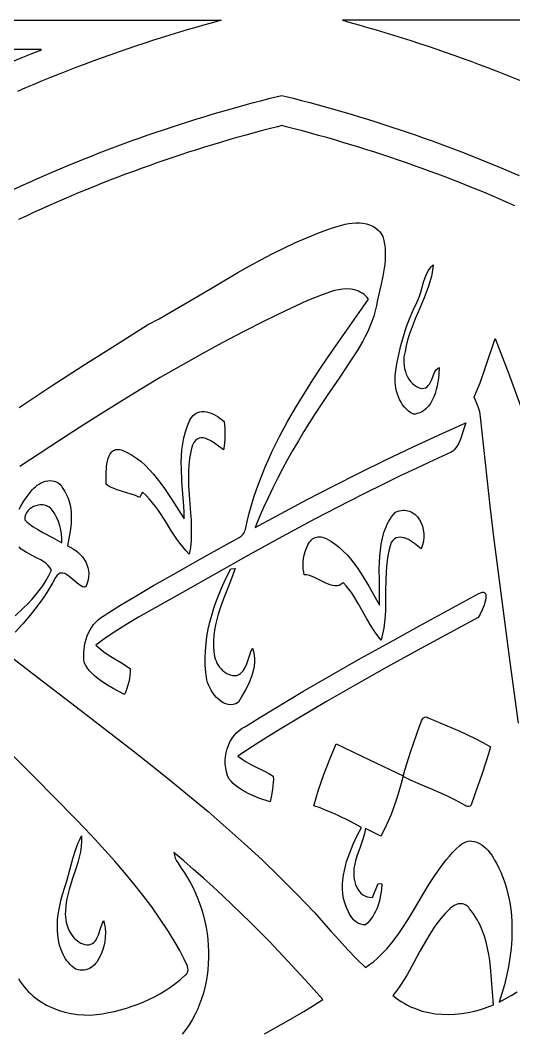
# Model space of a CAD drawing. Extents: x -600 to 600, y -1000 to 1000.
# Drawn here: x -89.1 to 79.1, y 394.7 to 740 of the extents above; entities that cross this region are included whole.
import ezdxf

# ---------------------------------------------------------------- set-up
doc = ezdxf.new("R2010")
doc.units = 0
doc.layers.add('LAYER_1', color=18, linetype='CONTINUOUS')
doc.layers.add('LAYER_2', color=4, linetype='CONTINUOUS')

msp = doc.modelspace()

# ---------------------------------------------------------------- linework, layer by layer
at = {"layer": 'LAYER_1'}
for points in [[(-340, 740), (-20.66, 740), (-23.29, 739.28), (-26.27, 738.44), (-29.25, 737.58), (-32.22, 736.71), (-35.18, 735.82), (-38.14, 734.91), (-41.09, 733.98), (-44.03, 733.04), (-46.97, 732.09), (-49.9, 731.11), (-52.82, 730.12), (-55.73, 729.11), (-58.64, 728.09), (-61.54, 727.05), (-64.43, 725.99), (-67.32, 724.92), (-70.2, 723.83), (-73.07, 722.72), (-75.93, 721.6), (-78.78, 720.46), (-81.63, 719.3), (-84.47, 718.13), (-87.3, 716.94), (-90.12, 715.74)], [(340, 740), (20.66, 740), (23.29, 739.28), (26.27, 738.44), (29.25, 737.58), (32.22, 736.71), (35.18, 735.82), (38.14, 734.91), (41.09, 733.98), (44.03, 733.04), (46.97, 732.09), (49.9, 731.11), (52.82, 730.12), (55.73, 729.11), (58.64, 728.09), (61.54, 727.05), (64.43, 725.99), (67.32, 724.92), (70.2, 723.83), (73.07, 722.72), (75.93, 721.6), (78.78, 720.46), (81.63, 719.3)], [(-91.2, 726.15), (-88.31, 727.36), (-85.42, 728.55), (-82.52, 729.73), (-81.85, 730), (-216.06, 730)], [(-89.46, 607.98), (-84.05, 611.6), (-78.61, 615.17), (-67.68, 622.22), (-56.7, 629.17), (-45.71, 636.07), (-41.83, 638.22), (-37.97, 640.43), (-30.3, 644.93), (-22.63, 649.47), (-14.93, 653.94), (-11.05, 656.12), (-7.16, 658.25), (-3.23, 660.3), (0.73, 662.28), (4.73, 664.16), (8.77, 665.93), (12.87, 667.58), (17.02, 669.1), (19.24, 669.81), (21.61, 670.42), (22.84, 670.65), (24.06, 670.81), (25.29, 670.9), (26.51, 670.9), (27.7, 670.8), (28.85, 670.58), (29.96, 670.25), (31.02, 669.77), (32.01, 669.15), (32.92, 668.36), (33.34, 667.91), (33.74, 667.41), (34.12, 666.86), (34.47, 666.26), (34.83, 664.93), (35.08, 663.58), (35.24, 662.23), (35.31, 660.87), (35.31, 659.51), (35.23, 658.15), (35.1, 656.78), (34.91, 655.42), (34.42, 652.69), (33.84, 649.98), (32.67, 644.63), (32.33, 642.74), (31.89, 640.9), (31.36, 639.08), (30.75, 637.31), (30.06, 635.57), (29.3, 633.86), (28.48, 632.18), (27.61, 630.53), (25.73, 627.29), (23.72, 624.14), (19.55, 617.99), (15.44, 611.99), (11.44, 605.9), (7.55, 599.71), (5.67, 596.58), (3.82, 593.42), (2.02, 590.23), (0.27, 587.01), (-1.43, 583.76), (-3.08, 580.48), (-4.67, 577.17), (-6.19, 573.82), (-7.66, 570.44), (-9.05, 567.03), (-0.23, 571.83), (8.64, 576.53), (17.56, 581.13), (26.52, 585.63), (35.52, 590.04), (44.56, 594.35), (53.64, 598.56), (62.76, 602.69), (62.3, 601.35), (61.88, 599.95), (61.45, 598.54), (60.98, 597.15), (60.4, 595.82), (60.07, 595.2), (59.7, 594.61), (59.28, 594.06), (58.82, 593.55), (58.3, 593.08), (57.72, 592.68), (51.86, 590.01), (46.02, 587.29), (40.2, 584.52), (34.41, 581.7), (28.63, 578.82), (22.88, 575.91), (11.42, 569.95), (0.03, 563.84), (-11.3, 557.6), (-22.58, 551.26), (-33.81, 544.83), (-48.86, 536.38), (-52.57, 534.19), (-56.24, 531.9), (-59.84, 529.49), (-61.6, 528.22), (-63.35, 526.92), (-62.03, 525.7), (-60.63, 524.59), (-59.19, 523.57), (-57.7, 522.62), (-54.66, 520.81), (-51.64, 518.96), (-51.67, 517.8), (-51.77, 516.64), (-51.93, 515.5), (-52.14, 514.36), (-52.42, 513.24), (-52.76, 512.14), (-53.15, 511.06), (-53.61, 510), (-57.47, 512.15), (-59.42, 513.27), (-61.32, 514.48), (-62.23, 515.13), (-63.11, 515.82), (-63.95, 516.55), (-64.75, 517.32), (-65.5, 518.16), (-66.2, 519.05), (-66.83, 520), (-67.4, 521.02), (-67.49, 522.14), (-67.52, 523.27), (-67.48, 524.41), (-67.38, 525.56), (-67.21, 526.7), (-66.97, 527.83), (-66.67, 528.94), (-66.3, 530.02), (-65.86, 531.07), (-65.35, 532.07), (-64.78, 533.03), (-64.13, 533.93), (-63.41, 534.76), (-62.63, 535.53), (-61.77, 536.21), (-60.84, 536.81), (-55.17, 540.39), (-49.44, 543.87), (-43.67, 547.26), (-37.86, 550.57), (-26.18, 557.09), (-14.49, 563.57), (-13.78, 564.05), (-13.17, 564.68), (-12.91, 565.04), (-12.7, 565.42), (-12.53, 565.84), (-12.41, 566.29), (-11.78, 569.09), (-11.07, 571.86), (-10.3, 574.61), (-9.46, 577.32), (-8.56, 580), (-7.6, 582.65), (-6.58, 585.28), (-5.51, 587.87), (-4.39, 590.45), (-3.22, 592.99), (-2, 595.52), (-0.74, 598.02), (1.9, 602.96), (4.68, 607.83), (7.59, 612.62), (10.6, 617.35), (13.69, 622.03), (16.83, 626.66), (23.22, 635.82), (29.58, 644.9), (29.06, 645.52), (28.52, 646.06), (27.95, 646.54), (27.37, 646.96), (26.77, 647.32), (26.16, 647.62), (25.53, 647.87), (24.89, 648.06), (23.58, 648.31), (22.22, 648.39), (20.84, 648.31), (19.43, 648.1), (18.01, 647.78), (16.6, 647.37), (13.79, 646.38), (8.56, 644.3), (1.26, 640.92), (-5.98, 637.41), (-13.17, 633.78), (-20.29, 630.02), (-27.37, 626.15), (-34.4, 622.18), (-41.39, 618.12), (-48.33, 613.97), (-55.24, 609.75), (-62.11, 605.46), (-68.95, 601.1), (-75.76, 596.7), (-89.3, 587.77)], [(80.73, 500.23), (77.93, 521.1), (75.15, 541.98), (72.47, 562.87), (71.2, 573.32), (69.99, 583.78), (68.86, 594.25), (67.8, 604.73), (67.67, 605.62), (67.49, 606.5), (66.97, 608.19), (66.33, 609.85), (65.62, 611.47), (66.64, 613.92), (67.59, 616.4), (69.38, 621.4), (72.8, 631.48), (77.14, 619.99), (81.42, 608.45)], [(-89.55, 573.23), (-88.99, 574.25), (-87.76, 576.2), (-86.43, 578.06), (-85.06, 579.81), (-84.55, 580.38), (-83.98, 580.91), (-83.35, 581.4), (-82.68, 581.84), (-81.98, 582.22), (-81.25, 582.53), (-80.5, 582.77), (-79.75, 582.93), (-79, 583), (-78.26, 582.97), (-77.55, 582.84), (-76.87, 582.6), (-76.23, 582.24), (-75.64, 581.75), (-75.11, 581.13), (-74.65, 580.36), (-73.93, 579.28), (-73.32, 578.16), (-72.82, 577.01), (-72.43, 575.83), (-72.13, 574.62), (-71.92, 573.39), (-71.8, 572.14), (-71.74, 570.88), (-71.76, 569.61), (-71.83, 568.33), (-72.11, 565.77), (-72.54, 563.24), (-73.05, 560.77), (-72.07, 560.29), (-71.13, 559.74), (-70.24, 559.13), (-69.41, 558.47), (-68.64, 557.74), (-67.95, 556.96), (-67.35, 556.13), (-66.83, 555.25), (-66.41, 554.33), (-66.09, 553.36), (-65.89, 552.35), (-65.81, 551.31), (-65.85, 550.23), (-66.03, 549.12), (-66.36, 547.98), (-66.83, 546.81), (-67.09, 546.73), (-67.36, 546.71), (-67.92, 546.82), (-68.53, 547.11), (-69.16, 547.54), (-70.51, 548.66), (-71.9, 549.88), (-72.6, 550.44), (-73.3, 550.92), (-73.99, 551.27), (-74.67, 551.47), (-75, 551.49), (-75.32, 551.47), (-75.64, 551.38), (-75.95, 551.23), (-76.25, 551.01), (-76.54, 550.72), (-76.83, 550.36), (-77.1, 549.91), (-78.05, 548.2), (-79.04, 546.53), (-80.08, 544.89), (-81.16, 543.28), (-83.42, 540.15), (-85.81, 537.13), (-88.3, 534.2), (-90.87, 531.35)], [(-90.91, 536.84), (-88, 539.6), (-86.59, 541.02), (-85.22, 542.48), (-83.91, 543.98), (-82.67, 545.54), (-81.5, 547.16), (-80.41, 548.85), (-79.42, 550.61), (-78.54, 552.46), (-79.06, 553.35), (-79.7, 554.14), (-80.45, 554.82), (-81.28, 555.43), (-82.17, 555.98), (-83.11, 556.49), (-85.07, 557.45), (-87, 558.46), (-87.92, 559.03), (-88.78, 559.66), (-89.56, 560.38)], [(-96.18, 525.83), (-83.18, 515.83), (-70.13, 505.89), (-57.11, 495.89), (-50.63, 490.85), (-44.18, 485.76), (-37.77, 480.62), (-31.42, 475.4), (-25.13, 470.11), (-18.9, 464.72), (-12.76, 459.23), (-6.7, 453.62), (-0.74, 447.89), (5.11, 442.01), (8.1, 438.94), (11.02, 435.79), (16.77, 429.38), (19.65, 426.19), (22.56, 423.03), (25.54, 419.95), (28.6, 416.97), (29.95, 417.92), (31.24, 418.93), (32.48, 420), (33.67, 421.11), (34.81, 422.26), (35.91, 423.46), (36.97, 424.69), (37.99, 425.96), (39.94, 428.59), (41.79, 431.32), (43.56, 434.13), (45.28, 436.98), (48.69, 442.73), (50.43, 445.57), (52.23, 448.36), (54.11, 451.06), (56.11, 453.66), (57.16, 454.91), (58.25, 456.12), (59.38, 457.29), (60.56, 458.42), (61.4, 459.12), (62.26, 459.62), (63.12, 459.95), (63.99, 460.1), (64.86, 460.09), (65.71, 459.95), (66.55, 459.67), (67.37, 459.28), (68.17, 458.79), (68.93, 458.21), (69.66, 457.55), (70.35, 456.84), (70.98, 456.07), (71.57, 455.27), (72.09, 454.44), (72.56, 453.61), (73.32, 452.25), (74.03, 450.86), (74.68, 449.45), (75.27, 448.01), (75.81, 446.56), (76.3, 445.09), (76.73, 443.61), (77.12, 442.11), (77.45, 440.59), (77.74, 439.07), (77.97, 437.53), (78.17, 435.98), (78.42, 432.87), (78.49, 429.73), (78.41, 426.58), (78.18, 423.43), (77.8, 420.29), (77.28, 417.17), (76.64, 414.09), (75.89, 411.05), (75.03, 408.07), (74.07, 405.15), (78.2, 407.45), (80.28, 408.64)], [(-89.71, 413.18), (-89.12, 412.21), (-88.48, 411.27), (-87.8, 410.38), (-87.08, 409.52), (-86.32, 408.71), (-85.53, 407.93), (-84.71, 407.2), (-83.85, 406.5), (-82.96, 405.85), (-82.04, 405.23), (-80.14, 404.12), (-78.15, 403.17), (-76.09, 402.37), (-73.97, 401.73), (-71.82, 401.25), (-69.64, 400.93), (-67.46, 400.76), (-65.29, 400.74), (-63.15, 400.88), (-61.09, 401.19), (-59.04, 401.56), (-57, 401.99), (-54.96, 402.5), (-52.95, 403.08), (-50.95, 403.73), (-48.97, 404.45), (-47.02, 405.24), (-45.09, 406.11), (-43.2, 407.06), (-41.35, 408.08), (-39.54, 409.19), (-37.77, 410.37), (-36.05, 411.63), (-34.39, 412.98), (-32.77, 414.4), (-32.45, 414.73), (-32.21, 415.08), (-32.05, 415.44), (-31.97, 415.81), (-31.95, 416.2), (-31.98, 416.59), (-32.18, 417.4), (-32.5, 418.21), (-32.88, 419.02), (-33.25, 419.79), (-33.55, 420.52), (-34.77, 422.76), (-36.04, 424.96), (-38.66, 429.28), (-41.43, 433.49), (-44.32, 437.6), (-47.31, 441.61), (-50.41, 445.54), (-53.6, 449.4), (-56.86, 453.18), (-60.2, 456.91), (-63.58, 460.58), (-67.01, 464.21), (-70.47, 467.8), (-84.41, 481.99), (-98.9, 496.48)], [(-5.84, 394.3), (0.86, 398.06), (7.49, 401.95), (10.78, 403.94), (14.04, 405.99), (8.06, 412.68), (1.98, 419.28), (-4.2, 425.77), (-10.48, 432.13), (-16.88, 438.36), (-20.13, 441.42), (-23.4, 444.45), (-26.71, 447.43), (-30.04, 450.38), (-33.41, 453.28), (-36.82, 456.14), (-36.61, 455.14), (-36.28, 454.21), (-35.85, 453.33), (-35.35, 452.48), (-34.25, 450.84), (-33.19, 449.2), (-32.12, 447.55), (-31.13, 445.85), (-30.2, 444.09), (-29.35, 442.28), (-28.57, 440.42), (-27.87, 438.52), (-27.23, 436.58), (-26.68, 434.61), (-26.2, 432.61), (-25.79, 430.59), (-25.47, 428.55), (-25.22, 426.49), (-25.06, 424.43), (-24.97, 422.37), (-24.97, 420.31), (-25.05, 418.25), (-25.21, 416.2), (-25.45, 414.17), (-25.79, 412.17), (-26.2, 410.18), (-26.71, 408.23), (-27.3, 406.31), (-27.98, 404.43), (-28.75, 402.6), (-29.61, 400.82), (-30.56, 399.09), (-31.6, 397.42), (-32.74, 395.81), (-33.97, 394.27)]]:
    msp.add_lwpolyline(points, dxfattribs=at)
for points in [[(46.12, 643.99), (46.49, 644.77), (46.81, 645.57), (47.37, 647.24), (48.35, 650.66), (48.91, 652.32), (49.24, 653.12), (49.61, 653.89), (50.03, 654.63), (50.51, 655.33), (51.06, 655.99), (51.68, 656.6), (51.39, 654.64), (51, 652.72), (50.5, 650.84), (49.91, 648.99), (49.26, 647.16), (48.55, 645.35), (47.05, 641.77), (45.52, 638.2), (44.09, 634.59), (43.45, 632.76), (42.88, 630.9), (42.41, 629), (42.03, 627.07), (41.81, 626.14), (41.66, 625.18), (41.6, 624.19), (41.62, 623.19), (41.72, 622.18), (41.89, 621.19), (42.14, 620.22), (42.47, 619.29), (42.87, 618.4), (43.35, 617.56), (43.9, 616.8), (44.53, 616.12), (45.22, 615.53), (45.99, 615.04), (46.83, 614.67), (47.73, 614.42), (48.43, 614.5), (49.03, 614.69), (49.53, 614.99), (49.96, 615.38), (50.32, 615.84), (50.63, 616.37), (51.15, 617.53), (51.61, 618.75), (52.12, 619.91), (52.43, 620.43), (52.78, 620.88), (53.2, 621.26), (53.69, 621.56), (53.53, 619.17), (53.39, 617.9), (53.19, 616.61), (52.95, 615.31), (52.64, 614.02), (52.26, 612.76), (51.82, 611.55), (51.29, 610.4), (50.68, 609.33), (49.98, 608.36), (49.18, 607.51), (48.28, 606.8), (47.78, 606.49), (47.27, 606.23), (46.72, 606.01), (46.14, 605.84), (45.54, 605.71), (44.9, 605.63), (44.03, 606.13), (43.22, 606.71), (42.48, 607.37), (41.81, 608.1), (41.2, 608.89), (40.66, 609.73), (40.18, 610.63), (39.76, 611.56), (39.41, 612.53), (39.13, 613.53), (38.91, 614.55), (38.75, 615.59), (38.66, 616.63), (38.63, 617.67), (38.67, 618.7), (38.78, 619.72), (39.26, 622.88), (39.88, 626.02), (40.62, 629.12), (41.49, 632.19), (42.47, 635.21), (43.57, 638.19), (44.79, 641.12)], [(-31.33, 603.62), (-30.77, 604.5), (-30.16, 605.2), (-29.49, 605.74), (-28.78, 606.14), (-28.04, 606.4), (-27.27, 606.53), (-26.47, 606.54), (-25.67, 606.44), (-24.85, 606.25), (-24.04, 605.98), (-23.24, 605.63), (-22.46, 605.21), (-21.7, 604.74), (-20.97, 604.23), (-20.29, 603.68), (-19.65, 603.12), (-19.43, 600.72), (-19.35, 598.32), (-19.39, 597.12), (-19.48, 595.92), (-19.64, 594.73), (-19.86, 593.55), (-22.46, 595.43), (-23.91, 596.4), (-24.65, 596.82), (-25.38, 597.17), (-26.11, 597.43), (-26.83, 597.58), (-27.52, 597.61), (-28.19, 597.48), (-28.82, 597.19), (-29.42, 596.72), (-29.96, 596.03), (-30.46, 595.12), (-30.77, 593.99), (-31.04, 592.85), (-31.44, 590.57), (-31.69, 588.27), (-31.8, 585.96), (-31.81, 583.63), (-31.74, 581.3), (-31.43, 576.62), (-31.06, 571.92), (-30.92, 569.58), (-30.83, 567.23), (-30.83, 564.89), (-30.92, 562.56), (-31.15, 560.24), (-31.52, 557.92), (-32.66, 559.11), (-33.73, 560.36), (-34.75, 561.65), (-35.71, 562.99), (-37.55, 565.76), (-39.33, 568.58), (-41.12, 571.4), (-42.05, 572.77), (-43.01, 574.12), (-44.02, 575.43), (-45.08, 576.69), (-46.21, 577.89), (-47.42, 579.03), (-48.49, 577.21), (-49.88, 577.88), (-51.33, 578.42), (-54.29, 579.3), (-55.76, 579.75), (-57.2, 580.28), (-58.58, 580.93), (-59.25, 581.33), (-59.89, 581.78), (-59.87, 585.45), (-59.75, 587.56), (-59.63, 588.6), (-59.45, 589.6), (-59.2, 590.54), (-58.88, 591.4), (-58.47, 592.15), (-57.97, 592.78), (-57.68, 593.04), (-57.36, 593.25), (-57.01, 593.43), (-56.63, 593.56), (-56.22, 593.64), (-55.78, 593.66), (-55.3, 593.64), (-54.79, 593.55), (-52.93, 592.74), (-51.18, 591.78), (-49.53, 590.68), (-47.96, 589.47), (-46.47, 588.14), (-45.06, 586.72), (-43.72, 585.22), (-42.43, 583.64), (-41.19, 582.01), (-39.99, 580.33), (-37.68, 576.89), (-33.23, 570.02), (-33.29, 572.12), (-33.41, 574.23), (-33.71, 578.5), (-34.02, 582.8), (-34.21, 587.1), (-34.23, 589.23), (-34.16, 591.36), (-34.01, 593.47), (-33.75, 595.56), (-33.36, 597.62), (-32.84, 599.65), (-32.17, 601.66)], [(-87.59, 569.64), (-86.9, 568.99), (-86.19, 568.38), (-84.69, 567.27), (-83.12, 566.27), (-81.49, 565.36), (-78.18, 563.63), (-76.53, 562.74), (-74.93, 561.8), (-74.99, 563.27), (-75.13, 564.73), (-75.36, 566.19), (-75.69, 567.62), (-76.13, 569.01), (-76.68, 570.35), (-77.35, 571.62), (-78.15, 572.82), (-78.67, 573.46), (-79.28, 573.97), (-79.97, 574.34), (-80.71, 574.59), (-81.49, 574.72), (-82.29, 574.73), (-83.09, 574.64), (-83.88, 574.43), (-84.64, 574.13), (-85.35, 573.74), (-85.99, 573.25), (-86.55, 572.68), (-87.01, 572.03), (-87.34, 571.3), (-87.54, 570.5)], [(38.73, 572.26), (39.4, 572.51), (40.05, 572.7), (40.68, 572.81), (41.3, 572.87), (41.89, 572.87), (42.47, 572.81), (43.03, 572.7), (43.56, 572.53), (44.07, 572.32), (44.56, 572.06), (45.02, 571.75), (45.46, 571.41), (46.26, 570.6), (46.94, 569.66), (47.51, 568.61), (47.95, 567.46), (48.26, 566.24), (48.43, 564.97), (48.45, 563.67), (48.33, 562.35), (48.04, 561.05), (47.58, 559.77), (45.22, 561.6), (43.86, 562.49), (43.16, 562.88), (42.46, 563.21), (41.75, 563.46), (41.05, 563.62), (40.36, 563.68), (39.69, 563.63), (39.04, 563.44), (38.43, 563.1), (37.84, 562.6), (37.3, 561.92), (36.71, 559.91), (36.26, 557.87), (35.93, 555.81), (35.71, 553.73), (35.56, 551.63), (35.48, 549.53), (35.42, 545.3), (35.39, 541.07), (35.33, 538.96), (35.22, 536.86), (35.04, 534.77), (34.76, 532.7), (34.38, 530.65), (33.86, 528.61), (32.94, 529.74), (32.07, 530.92), (31.24, 532.13), (30.46, 533.37), (28.97, 535.91), (27.54, 538.5), (26.08, 541.08), (24.55, 543.6), (23.74, 544.81), (22.87, 546), (21.96, 547.14), (20.98, 548.24), (20.65, 547.92), (20.31, 547.65), (19.97, 547.44), (19.61, 547.28), (18.87, 547.1), (18.09, 547.08), (17.29, 547.21), (16.46, 547.45), (15.62, 547.78), (14.75, 548.19), (11.21, 549.97), (10.32, 550.34), (9.43, 550.63), (8.56, 550.81), (7.7, 550.86), (7.48, 551.77), (7.35, 552.8), (7.3, 553.94), (7.34, 555.14), (7.47, 556.38), (7.69, 557.62), (7.99, 558.84), (8.39, 559.99), (8.89, 561.05), (9.48, 561.99), (9.81, 562.4), (10.16, 562.77), (10.54, 563.09), (10.95, 563.36), (11.38, 563.57), (11.83, 563.73), (12.31, 563.82), (12.82, 563.85), (13.35, 563.81), (13.9, 563.69), (14.49, 563.49), (15.1, 563.21), (16.7, 562.32), (18.21, 561.31), (19.64, 560.2), (20.98, 558.99), (22.25, 557.69), (23.45, 556.31), (24.6, 554.87), (25.69, 553.37), (26.73, 551.82), (27.74, 550.24), (29.66, 546.99), (33.32, 540.49), (33.36, 544.52), (33.29, 548.71), (33.27, 552.97), (33.31, 555.11), (33.42, 557.23), (33.62, 559.32), (33.91, 561.37), (34.31, 563.38), (34.86, 565.32), (35.55, 567.19), (35.96, 568.1), (36.42, 568.98), (36.92, 569.84), (37.47, 570.67), (38.07, 571.48)], [(-17.37, 552.95), (-15.92, 552.99), (-17.18, 549.56), (-18.53, 546.13), (-19.87, 542.67), (-21.1, 539.18), (-21.65, 537.42), (-22.14, 535.64), (-22.56, 533.85), (-22.89, 532.04), (-23.13, 530.22), (-23.26, 528.37), (-23.27, 526.51), (-23.16, 524.62), (-23.07, 523.83), (-22.92, 523.04), (-22.7, 522.26), (-22.41, 521.5), (-22.07, 520.77), (-21.66, 520.06), (-21.21, 519.4), (-20.7, 518.78), (-20.15, 518.23), (-19.56, 517.74), (-18.92, 517.31), (-18.25, 516.98), (-17.55, 516.72), (-16.83, 516.57), (-16.07, 516.52), (-15.3, 516.58), (-14.66, 516.87), (-14.09, 517.24), (-13.59, 517.67), (-13.15, 518.16), (-12.76, 518.7), (-12.42, 519.28), (-11.86, 520.55), (-11.39, 521.91), (-10.96, 523.29), (-10.5, 524.64), (-9.98, 525.9), (-9.62, 524.67), (-9.4, 523.44), (-9.3, 522.21), (-9.31, 520.99), (-9.43, 519.77), (-9.65, 518.56), (-9.95, 517.37), (-10.32, 516.18), (-10.76, 515.01), (-11.25, 513.86), (-12.35, 511.61), (-13.55, 509.45), (-14.77, 507.39), (-15.65, 506.92), (-16.53, 506.65), (-17.4, 506.56), (-18.26, 506.64), (-19.11, 506.88), (-19.94, 507.25), (-20.73, 507.74), (-21.49, 508.34), (-22.21, 509.03), (-22.88, 509.8), (-23.49, 510.62), (-24.04, 511.49), (-24.53, 512.39), (-24.94, 513.3), (-25.27, 514.2), (-25.52, 515.09), (-25.86, 517.56), (-26.05, 520.03), (-26.1, 522.5), (-26.02, 524.96), (-25.81, 527.41), (-25.48, 529.86), (-25.04, 532.28), (-24.5, 534.69), (-23.87, 537.08), (-23.14, 539.45), (-22.34, 541.78), (-21.46, 544.09), (-20.52, 546.37), (-19.51, 548.6), (-18.46, 550.8)], [(66.94, 544.37), (67.8, 544.77), (68.48, 544.92), (68.76, 544.91), (68.99, 544.85), (69.18, 544.75), (69.34, 544.6), (69.45, 544.41), (69.54, 544.18), (69.62, 543.63), (69.59, 542.97), (69.46, 542.22), (69.26, 541.41), (68.99, 540.57), (68.33, 538.89), (67.6, 537.4), (66.94, 536.3), (46.2, 525.05), (35.86, 519.36), (25.55, 513.59), (15.3, 507.71), (5.12, 501.68), (0.06, 498.6), (-4.97, 495.47), (-9.97, 492.29), (-14.94, 489.06), (-13.54, 487.99), (-12.07, 487.05), (-10.55, 486.21), (-9, 485.43), (-5.89, 483.91), (-4.35, 483.11), (-2.87, 482.22), (-2.85, 481.11), (-2.89, 479.99), (-3.14, 477.78), (-3.53, 475.58), (-3.98, 473.4), (-7.76, 474.73), (-9.65, 475.49), (-11.5, 476.33), (-13.29, 477.3), (-14.14, 477.84), (-14.98, 478.42), (-15.78, 479.04), (-16.54, 479.72), (-17.27, 480.45), (-17.96, 481.23), (-18.47, 482.43), (-18.85, 483.68), (-19.11, 484.97), (-19.25, 486.27), (-19.27, 487.59), (-19.17, 488.9), (-18.96, 490.2), (-18.63, 491.47), (-18.2, 492.7), (-17.66, 493.88), (-17.01, 494.99), (-16.27, 496.02), (-15.42, 496.96), (-14.48, 497.8), (-13.44, 498.52), (-12.31, 499.12), (-7.48, 502.17), (-2.62, 505.17), (7.17, 511.05), (17.04, 516.79), (26.97, 522.42), (36.94, 527.96), (46.94, 533.44)], [(46.98, 499.29), (47.41, 500.44), (47.67, 501.05), (47.98, 501.61), (48.35, 502.05), (48.56, 502.21), (48.8, 502.33), (49.05, 502.39), (49.32, 502.38), (49.62, 502.3), (49.94, 502.14), (60.66, 497.51), (63.32, 496.29), (65.96, 495.02), (68.56, 493.68), (71.13, 492.26), (70.45, 489.78), (69.7, 487.32), (68.07, 482.45), (66.36, 477.61), (64.69, 472.75), (64.6, 472.47), (64.49, 472.25), (64.35, 472.08), (64.19, 471.96), (63.81, 471.85), (63.38, 471.88), (62.93, 472.01), (62.48, 472.21), (61.69, 472.63), (59.23, 473.99), (56.73, 475.24), (54.19, 476.4), (51.62, 477.5), (46.48, 479.69), (43.93, 480.83), (41.41, 482.05), (42, 484.25), (42.63, 486.42), (44.04, 490.73)], [(10.99, 472.11), (11.7, 474.82), (12.51, 477.51), (13.4, 480.17), (14.34, 482.81), (16.38, 488.04), (18.53, 493.2), (29.95, 487.78), (41.36, 482.32), (40.69, 479.65), (39.96, 476.99), (39.14, 474.35), (38.25, 471.74), (37.27, 469.16), (36.2, 466.64), (35.03, 464.16), (33.77, 461.74), (28.5, 464.3), (28.16, 462.69), (27.73, 461.1), (26.7, 457.98), (25.65, 454.87), (25.17, 453.3), (24.77, 451.71), (24.63, 450.83), (24.57, 449.92), (24.56, 448.99), (24.62, 448.04), (24.74, 447.11), (24.94, 446.19), (25.2, 445.3), (25.53, 444.45), (25.94, 443.66), (26.42, 442.95), (26.97, 442.31), (27.61, 441.78), (28.31, 441.35), (29.1, 441.05), (29.97, 440.89), (30.93, 440.87), (32.89, 445.56), (34.18, 445.5), (34.01, 443.57), (33.72, 441.63), (33.3, 439.71), (32.73, 437.84), (32.38, 436.94), (31.99, 436.06), (31.55, 435.21), (31.07, 434.4), (30.53, 433.61), (29.95, 432.87), (29.31, 432.17), (28.61, 431.52), (27.78, 431.55), (27.01, 431.7), (26.3, 431.96), (25.65, 432.31), (25.05, 432.74), (24.5, 433.26), (23.99, 433.84), (23.53, 434.47), (23.11, 435.16), (22.73, 435.88), (22.07, 437.4), (21.53, 438.96), (21.08, 440.48), (20.86, 442.09), (20.76, 443.69), (20.76, 445.28), (20.87, 446.87), (21.07, 448.44), (21.35, 450), (21.71, 451.55), (22.13, 453.09), (22.62, 454.61), (23.17, 456.11), (24.39, 459.07), (25.74, 461.95), (27.15, 464.74), (23.22, 466.83), (19.21, 468.78), (17.18, 469.69), (15.13, 470.55), (13.07, 471.36)], [(-74.71, 441.83), (-73.91, 444.33), (-73.18, 446.86), (-71.81, 451.96), (-71.09, 454.5), (-70.29, 457), (-69.37, 459.45), (-68.85, 460.65), (-68.29, 461.83), (-68.24, 460.93), (-68.24, 460.02), (-68.36, 458.21), (-68.63, 456.4), (-69.02, 454.58), (-69.52, 452.77), (-70.07, 450.95), (-71.29, 447.29), (-72.46, 443.6), (-72.96, 441.75), (-73.36, 439.88), (-73.64, 438.01), (-73.77, 436.13), (-73.78, 435.18), (-73.73, 434.24), (-73.63, 433.28), (-73.48, 432.33), (-73.3, 431.62), (-73.07, 430.91), (-72.79, 430.21), (-72.47, 429.51), (-72.1, 428.84), (-71.69, 428.19), (-71.24, 427.58), (-70.75, 427), (-70.23, 426.47), (-69.67, 426), (-69.08, 425.58), (-68.46, 425.24), (-67.81, 424.97), (-67.14, 424.78), (-66.44, 424.68), (-65.72, 424.67), (-65.09, 424.88), (-64.55, 425.17), (-64.07, 425.53), (-63.66, 425.95), (-63.3, 426.42), (-62.98, 426.95), (-62.47, 428.11), (-61.67, 430.63), (-61.26, 431.86), (-60.76, 432.99), (-60.4, 431.71), (-60.19, 430.32), (-60.1, 428.84), (-60.15, 427.31), (-60.33, 425.76), (-60.64, 424.21), (-61.07, 422.72), (-61.62, 421.29), (-62.3, 419.97), (-63.09, 418.79), (-63.53, 418.26), (-64, 417.78), (-64.5, 417.34), (-65.02, 416.96), (-65.57, 416.64), (-66.15, 416.38), (-66.76, 416.19), (-67.39, 416.07), (-68.05, 416.02), (-68.74, 416.04), (-69.45, 416.15), (-70.19, 416.35), (-70.9, 416.87), (-71.56, 417.42), (-72.17, 418.01), (-72.73, 418.63), (-73.25, 419.28), (-73.73, 419.96), (-74.16, 420.67), (-74.55, 421.4), (-75.22, 422.94), (-75.73, 424.55), (-76.11, 426.23), (-76.35, 427.96), (-76.47, 429.72), (-76.48, 431.51), (-76.39, 433.3), (-76.2, 435.08), (-75.93, 436.84), (-75.59, 438.56), (-75.18, 440.23)], [(57.23, 436.89), (55.69, 435.33), (54.25, 433.67), (52.91, 431.94), (51.65, 430.15), (50.45, 428.3), (49.31, 426.4), (47.13, 422.53), (45.01, 418.61), (42.84, 414.72), (41.7, 412.82), (40.5, 410.96), (39.24, 409.15), (37.9, 407.4), (38.82, 406.67), (39.76, 405.98), (40.72, 405.34), (41.7, 404.74), (42.7, 404.19), (43.71, 403.69), (45.79, 402.81), (47.92, 402.11), (50.09, 401.58), (52.3, 401.2), (54.53, 400.99), (56.78, 400.92), (59.04, 401), (61.29, 401.22), (63.52, 401.58), (65.74, 402.07), (67.92, 402.68), (70.05, 403.41), (72.14, 404.26), (71.56, 412.82), (71.17, 417.15), (70.91, 419.31), (70.58, 421.44), (70.17, 423.55), (69.68, 425.63), (69.08, 427.66), (68.36, 429.65), (67.51, 431.58), (66.52, 433.45), (65.37, 435.25), (64.73, 436.12), (64.05, 436.97), (63.73, 437.43), (63.37, 437.82), (62.98, 438.12), (62.56, 438.36), (62.12, 438.54), (61.66, 438.64), (61.19, 438.69), (60.71, 438.68), (60.23, 438.62), (59.75, 438.5), (58.83, 438.13), (57.97, 437.58), (57.58, 437.25)]]:
    msp.add_lwpolyline(points, close=True, dxfattribs=at)
at = {"layer": 'LAYER_2'}
for points in [[(-91.4, 682.28), (-88.79, 683.49), (-86.17, 684.69), (-83.54, 685.87), (-80.9, 687.03), (-78.25, 688.18), (-75.59, 689.32), (-72.93, 690.44), (-70.26, 691.54), (-67.58, 692.63), (-64.89, 693.7), (-62.19, 694.76), (-59.49, 695.8), (-56.77, 696.83), (-54.05, 697.84), (-51.33, 698.84), (-48.59, 699.82), (-45.85, 700.79), (-43.1, 701.74), (-40.34, 702.67), (-37.58, 703.59), (-34.81, 704.49), (-32.04, 705.38), (-29.25, 706.25), (-26.46, 707.11), (-23.67, 707.95), (-20.87, 708.77), (-18.06, 709.58), (-15.24, 710.37), (-12.42, 711.15), (-9.6, 711.91), (-6.77, 712.65), (-3.93, 713.38), (0, 714.37), (3.93, 713.38), (6.77, 712.65), (9.6, 711.91), (12.42, 711.15), (15.24, 710.37), (18.06, 709.58), (20.87, 708.77), (23.67, 707.95), (26.46, 707.11), (29.25, 706.25), (32.04, 705.38), (34.81, 704.49), (37.58, 703.59), (40.34, 702.67), (43.1, 701.74), (45.85, 700.79), (48.59, 699.82), (51.33, 698.84), (54.05, 697.84), (56.77, 696.83), (59.49, 695.8), (62.19, 694.76), (64.89, 693.7), (67.58, 692.63), (70.26, 691.54), (72.93, 690.44), (75.59, 689.32), (78.25, 688.18), (80.9, 687.03)], [(79.47, 676.73), (76.89, 677.87), (74.3, 679), (71.69, 680.11), (69.08, 681.2), (66.47, 682.29), (63.84, 683.35), (61.21, 684.4), (58.56, 685.44), (55.91, 686.46), (53.26, 687.47), (50.59, 688.46), (47.92, 689.44), (45.24, 690.4), (42.55, 691.35), (39.86, 692.28), (37.16, 693.19), (34.45, 694.09), (31.74, 694.98), (29.02, 695.85), (26.29, 696.7), (23.56, 697.54), (20.82, 698.36), (18.07, 699.17), (15.32, 699.96), (12.56, 700.74), (9.8, 701.5), (7.03, 702.25), (4.25, 702.98), (1.47, 703.69), (0, 704.06), (-1.47, 703.69), (-4.25, 702.98), (-7.03, 702.25), (-9.8, 701.5), (-12.56, 700.74), (-15.32, 699.96), (-18.07, 699.17), (-20.82, 698.36), (-23.56, 697.54), (-26.29, 696.7), (-29.02, 695.85), (-31.74, 694.98), (-34.45, 694.09), (-37.16, 693.19), (-39.86, 692.28), (-42.55, 691.35), (-45.24, 690.4), (-47.92, 689.44), (-50.59, 688.46), (-53.26, 687.47), (-55.91, 686.46), (-58.56, 685.44), (-61.21, 684.4), (-63.84, 683.35), (-66.47, 682.29), (-69.08, 681.2), (-71.69, 680.11), (-74.3, 679), (-76.89, 677.87), (-79.47, 676.73), (-82.05, 675.57), (-84.62, 674.4), (-87.18, 673.22), (-89.73, 672.02)]]:
    msp.add_lwpolyline(points, dxfattribs=at)

doc.saveas('drawing.dxf')
